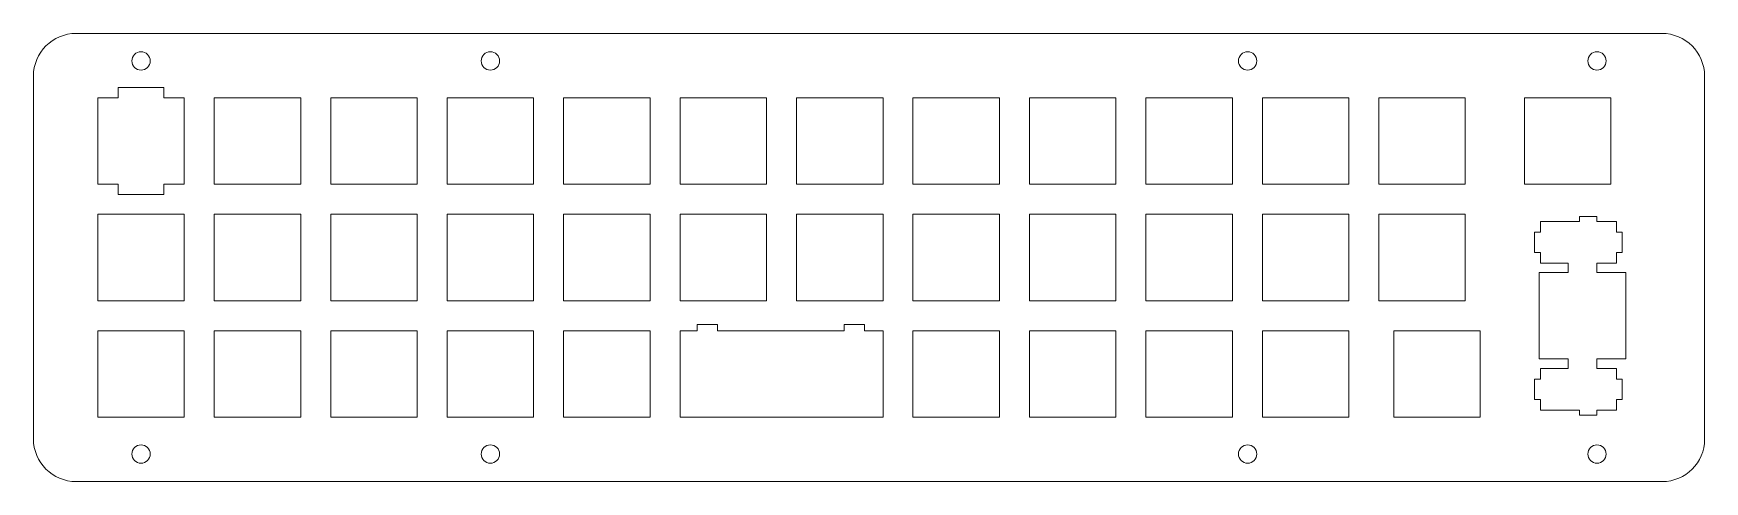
# Model space of a CAD drawing. Header units: millimetres. Extents: x 10805 to 11079, y 11417 to 11490.
import ezdxf

# ---------------------------------------------------------------- set-up
doc = ezdxf.new("R2010")
doc.units = ezdxf.units.MM
doc.layers.add('A-DETL', color=90, linetype='Continuous', lineweight=18)

msp = doc.modelspace()

# ---------------------------------------------------------------- linework, layer by layer
at = {"layer": 'A-DETL'}
for p, q in [((11071.66, 11490.21), (10812.3, 11490.21)), ((10805.3, 11483.21), (10805.3, 11423.91)), ((10819.15, 11481.36), (10826.63, 11481.36)), ((10819.15, 11479.68), (10819.15, 11481.36)), ((10826.63, 11481.36), (10826.63, 11479.68)), ((11078.66, 11423.82), (11078.66, 11483.21)), ((10815.82, 11465.53), (10815.82, 11479.68)), ((10815.82, 11479.68), (10819.15, 11479.68)), ((10826.63, 11479.68), (10829.97, 11479.68)), ((10829.97, 11479.68), (10829.97, 11465.53)), ((10834.87, 11479.68), (10849.02, 11479.68)), ((10834.87, 11465.53), (10834.87, 11479.68)), ((10849.02, 11479.68), (10849.02, 11465.53)), ((10853.92, 11465.53), (10853.92, 11479.68)), ((10853.92, 11479.68), (10868.07, 11479.68)), ((10868.07, 11479.68), (10868.07, 11465.53)), ((10872.97, 11465.53), (10872.97, 11479.68)), ((10872.97, 11479.68), (10887.12, 11479.68)), ((10887.12, 11479.68), (10887.12, 11465.53)), ((10892.02, 11465.53), (10892.02, 11479.68)), ((10892.02, 11479.68), (10906.17, 11479.68)), ((10906.17, 11479.68), (10906.17, 11465.53)), ((10911.07, 11465.53), (10911.07, 11479.68)), ((10911.07, 11479.68), (10925.22, 11479.68)), ((10925.22, 11479.68), (10925.22, 11465.53)), ((10930.12, 11465.53), (10930.12, 11479.68)), ((10930.12, 11479.68), (10944.27, 11479.68)), ((10944.27, 11479.68), (10944.27, 11465.53)), ((10949.17, 11479.68), (10963.32, 11479.68)), ((10949.17, 11465.53), (10949.17, 11479.68)), ((10963.32, 11479.68), (10963.32, 11465.53)), ((10968.22, 11465.53), (10968.22, 11479.68)), ((10968.22, 11479.68), (10982.37, 11479.68)), ((10982.37, 11479.68), (10982.37, 11465.53)), ((10987.27, 11479.68), (11001.42, 11479.68)), ((10987.27, 11465.53), (10987.27, 11479.68)), ((11001.42, 11479.68), (11001.42, 11465.53)), ((11006.32, 11479.68), (11020.47, 11479.68)), ((11006.32, 11465.53), (11006.32, 11479.68)), ((11020.47, 11479.68), (11020.47, 11465.53)), ((11025.37, 11465.53), (11025.37, 11479.68)), ((11025.37, 11479.68), (11039.52, 11479.68)), ((11039.52, 11479.68), (11039.52, 11465.53)), ((11049.18, 11465.53), (11049.18, 11479.68)), ((11049.18, 11479.68), (11063.33, 11479.68)), ((11063.33, 11479.68), (11063.33, 11465.53)), ((10819.15, 11465.53), (10815.82, 11465.53)), ((10819.15, 11463.85), (10819.15, 11465.53)), ((10829.97, 11465.53), (10826.63, 11465.53)), ((10826.63, 11465.53), (10826.63, 11463.85)), ((10849.02, 11465.53), (10834.87, 11465.53)), ((10868.07, 11465.53), (10853.92, 11465.53)), ((10887.12, 11465.53), (10872.97, 11465.53)), ((10906.17, 11465.53), (10892.02, 11465.53)), ((10925.22, 11465.53), (10911.07, 11465.53)), ((10944.27, 11465.53), (10930.12, 11465.53)), ((10963.32, 11465.53), (10949.17, 11465.53)), ((10982.37, 11465.53), (10968.22, 11465.53)), ((11001.42, 11465.53), (10987.27, 11465.53)), ((11020.47, 11465.53), (11006.32, 11465.53)), ((11039.52, 11465.53), (11025.37, 11465.53)), ((11063.33, 11465.53), (11049.18, 11465.53)), ((10826.63, 11463.85), (10819.15, 11463.85)), ((10815.82, 11460.63), (10829.97, 11460.63)), ((10815.82, 11446.48), (10815.82, 11460.63)), ((10829.97, 11460.63), (10829.97, 11446.48)), ((10834.87, 11460.63), (10849.02, 11460.63)), ((10834.87, 11446.48), (10834.87, 11460.63)), ((10849.02, 11460.63), (10849.02, 11446.48)), ((10853.92, 11446.48), (10853.92, 11460.63)), ((10853.92, 11460.63), (10868.07, 11460.63)), ((10868.07, 11460.63), (10868.07, 11446.48)), ((10872.97, 11460.63), (10887.12, 11460.63)), ((10872.97, 11446.48), (10872.97, 11460.63)), ((10887.12, 11460.63), (10887.12, 11446.48)), ((10892.02, 11460.63), (10906.17, 11460.63)), ((10892.02, 11446.48), (10892.02, 11460.63)), ((10906.17, 11460.63), (10906.17, 11446.48)), ((10911.07, 11446.48), (10911.07, 11460.63)), ((10911.07, 11460.63), (10925.22, 11460.63)), ((10925.22, 11460.63), (10925.22, 11446.48)), ((10930.12, 11446.48), (10930.12, 11460.63)), ((10930.12, 11460.63), (10944.27, 11460.63)), ((10944.27, 11460.63), (10944.27, 11446.48)), ((10949.17, 11460.63), (10963.32, 11460.63)), ((10949.17, 11446.48), (10949.17, 11460.63)), ((10963.32, 11460.63), (10963.32, 11446.48)), ((10968.22, 11446.48), (10968.22, 11460.63)), ((10968.22, 11460.63), (10982.37, 11460.63)), ((10982.37, 11460.63), (10982.37, 11446.48)), ((10987.27, 11460.63), (11001.42, 11460.63)), ((10987.27, 11446.48), (10987.27, 11460.63)), ((11001.42, 11460.63), (11001.42, 11446.48)), ((11006.32, 11446.48), (11006.32, 11460.63)), ((11006.32, 11460.63), (11020.47, 11460.63)), ((11020.47, 11460.63), (11020.47, 11446.48)), ((11025.37, 11446.48), (11025.37, 11460.63)), ((11025.37, 11460.63), (11039.52, 11460.63)), ((11039.52, 11460.63), (11039.52, 11446.48)), ((11051.84, 11457.72), (11051.84, 11459.46)), ((11051.84, 11459.46), (11058.18, 11459.46)), ((11058.18, 11459.46), (11058.18, 11460.29)), ((11058.18, 11460.29), (11061.01, 11460.29)), ((11061.01, 11460.29), (11061.01, 11459.46)), ((11061.01, 11459.46), (11064.27, 11459.46)), ((11064.27, 11459.46), (11064.27, 11457.72)), ((11050.85, 11454.39), (11050.85, 11457.72)), ((11050.85, 11457.72), (11051.84, 11457.72)), ((11064.27, 11457.72), (11065.2, 11457.72)), ((11065.2, 11457.72), (11065.2, 11454.39)), ((11051.84, 11454.39), (11050.85, 11454.39)), ((11051.84, 11452.65), (11051.84, 11454.39)), ((11065.2, 11454.39), (11064.27, 11454.39)), ((11064.27, 11454.39), (11064.27, 11452.65)), ((11056.36, 11452.65), (11051.84, 11452.65)), ((11056.36, 11451.11), (11056.36, 11452.65)), ((11064.27, 11452.65), (11061.01, 11452.65)), ((11061.01, 11452.65), (11061.01, 11451.11)), ((11051.61, 11436.96), (11051.61, 11451.11)), ((11051.61, 11451.11), (11056.36, 11451.11)), ((11061.01, 11451.11), (11065.76, 11451.11)), ((11065.76, 11451.11), (11065.76, 11436.96)), ((10829.97, 11446.48), (10815.82, 11446.48)), ((10849.02, 11446.48), (10834.87, 11446.48)), ((10868.07, 11446.48), (10853.92, 11446.48)), ((10887.12, 11446.48), (10872.97, 11446.48)), ((10906.17, 11446.48), (10892.02, 11446.48)), ((10925.22, 11446.48), (10911.07, 11446.48)), ((10944.27, 11446.48), (10930.12, 11446.48)), ((10963.32, 11446.48), (10949.17, 11446.48)), ((10982.37, 11446.48), (10968.22, 11446.48)), ((11001.42, 11446.48), (10987.27, 11446.48)), ((11020.47, 11446.48), (11006.32, 11446.48)), ((11039.52, 11446.48), (11025.37, 11446.48)), ((10815.82, 11427.43), (10815.82, 11441.58)), ((10815.82, 11441.58), (10829.97, 11441.58)), ((10829.97, 11441.58), (10829.97, 11427.43)), ((10834.87, 11427.43), (10834.87, 11441.58)), ((10834.87, 11441.58), (10849.02, 11441.58)), ((10849.02, 11441.58), (10849.02, 11427.43)), ((10853.92, 11427.43), (10853.92, 11441.58)), ((10853.92, 11441.58), (10868.07, 11441.58)), ((10868.07, 11441.58), (10868.07, 11427.43)), ((10872.97, 11427.43), (10872.97, 11441.58)), ((10872.97, 11441.58), (10887.12, 11441.58)), ((10887.12, 11441.58), (10887.12, 11427.43)), ((10892.02, 11441.58), (10906.17, 11441.58)), ((10892.02, 11427.43), (10892.02, 11441.58)), ((10906.17, 11441.58), (10906.17, 11427.43)), ((10911.07, 11427.43), (10911.07, 11441.58)), ((10911.07, 11441.58), (10913.88, 11441.58)), ((10913.88, 11441.58), (10913.88, 11442.58)), ((10913.88, 11442.58), (10917.21, 11442.58)), ((10917.21, 11442.58), (10917.21, 11441.58)), ((10917.21, 11441.58), (10937.93, 11441.58)), ((10937.93, 11441.58), (10937.93, 11442.58)), ((10937.93, 11442.58), (10941.26, 11442.58)), ((10941.26, 11442.58), (10941.26, 11441.58)), ((10941.26, 11441.58), (10944.27, 11441.58)), ((10944.27, 11441.58), (10944.27, 11427.43)), ((10949.17, 11441.58), (10963.32, 11441.58)), ((10949.17, 11427.43), (10949.17, 11441.58)), ((10963.32, 11441.58), (10963.32, 11427.43)), ((10968.22, 11441.58), (10982.37, 11441.58)), ((10968.22, 11427.43), (10968.22, 11441.58)), ((10982.37, 11441.58), (10982.37, 11427.43)), ((10987.27, 11441.58), (11001.42, 11441.58)), ((10987.27, 11427.43), (10987.27, 11441.58)), ((11001.42, 11441.58), (11001.42, 11427.43)), ((11006.32, 11441.58), (11020.47, 11441.58)), ((11006.32, 11427.43), (11006.32, 11441.58)), ((11020.47, 11441.58), (11020.47, 11427.43)), ((11027.81, 11427.43), (11027.81, 11441.58)), ((11027.81, 11441.58), (11041.96, 11441.58)), ((11041.96, 11441.58), (11041.96, 11427.43)), ((11056.36, 11436.96), (11051.61, 11436.96)), ((11051.84, 11433.68), (11051.84, 11435.42)), ((11051.84, 11435.42), (11056.36, 11435.42)), ((11056.36, 11435.42), (11056.36, 11436.96)), ((11065.76, 11436.96), (11061.01, 11436.96)), ((11061.01, 11436.96), (11061.01, 11435.42)), ((11061.01, 11435.42), (11064.27, 11435.42)), ((11064.27, 11435.42), (11064.27, 11433.68)), ((11050.85, 11430.35), (11050.85, 11433.68)), ((11050.85, 11433.68), (11051.84, 11433.68)), ((11064.27, 11433.68), (11065.2, 11433.68)), ((11065.2, 11433.68), (11065.2, 11430.35)), ((11051.84, 11430.35), (11050.85, 11430.35)), ((11051.84, 11428.61), (11051.84, 11430.35)), ((11065.2, 11430.35), (11064.27, 11430.35)), ((11064.27, 11430.35), (11064.27, 11428.61)), ((10829.97, 11427.43), (10815.82, 11427.43)), ((10849.02, 11427.43), (10834.87, 11427.43)), ((10868.07, 11427.43), (10853.92, 11427.43)), ((10887.12, 11427.43), (10872.97, 11427.43)), ((10906.17, 11427.43), (10892.02, 11427.43)), ((10944.27, 11427.43), (10911.07, 11427.43)), ((10963.32, 11427.43), (10949.17, 11427.43)), ((10982.37, 11427.43), (10968.22, 11427.43)), ((11001.42, 11427.43), (10987.27, 11427.43)), ((11020.47, 11427.43), (11006.32, 11427.43)), ((11041.96, 11427.43), (11027.81, 11427.43)), ((11058.18, 11428.61), (11051.84, 11428.61)), ((11058.18, 11427.77), (11058.18, 11428.61)), ((11061.01, 11427.77), (11058.18, 11427.77)), ((11064.27, 11428.61), (11061.01, 11428.61)), ((11061.01, 11428.61), (11061.01, 11427.77)), ((10812.3, 11416.91), (11071.75, 11416.91))]:
    msp.add_line(p, q, dxfattribs=at)
for centre, radius, start, end in [((10812.3, 11483.21), 7, 90, 180), ((11071.66, 11483.21), 7, 0, 90), ((10822.9, 11485.71), 1.5, 0, 180), ((10880.05, 11485.71), 1.5, 0, 180), ((11003.91, 11485.71), 1.5, 0, 180), ((11061.06, 11485.71), 1.5, 0, 180), ((10822.9, 11485.71), 1.5, 180, 0), ((10880.05, 11485.71), 1.5, 180, 0), ((11003.91, 11485.71), 1.5, 180, 0), ((11061.06, 11485.71), 1.5, 180, 0), ((10812.3, 11423.91), 7, 180, 270), ((11071.75, 11423.82), 6.91, 270, 0), ((10822.9, 11421.41), 1.5, 0, 180), ((10822.9, 11421.41), 1.5, 180, 0), ((10880.05, 11421.41), 1.5, 0, 180), ((10880.05, 11421.41), 1.5, 180, 0), ((11003.91, 11421.41), 1.5, 0, 180), ((11003.91, 11421.41), 1.5, 180, 0), ((11061.06, 11421.41), 1.5, 0, 180), ((11061.06, 11421.41), 1.5, 180, 0)]:
    msp.add_arc(centre, radius, start, end, dxfattribs=at)

doc.saveas('drawing.dxf')
